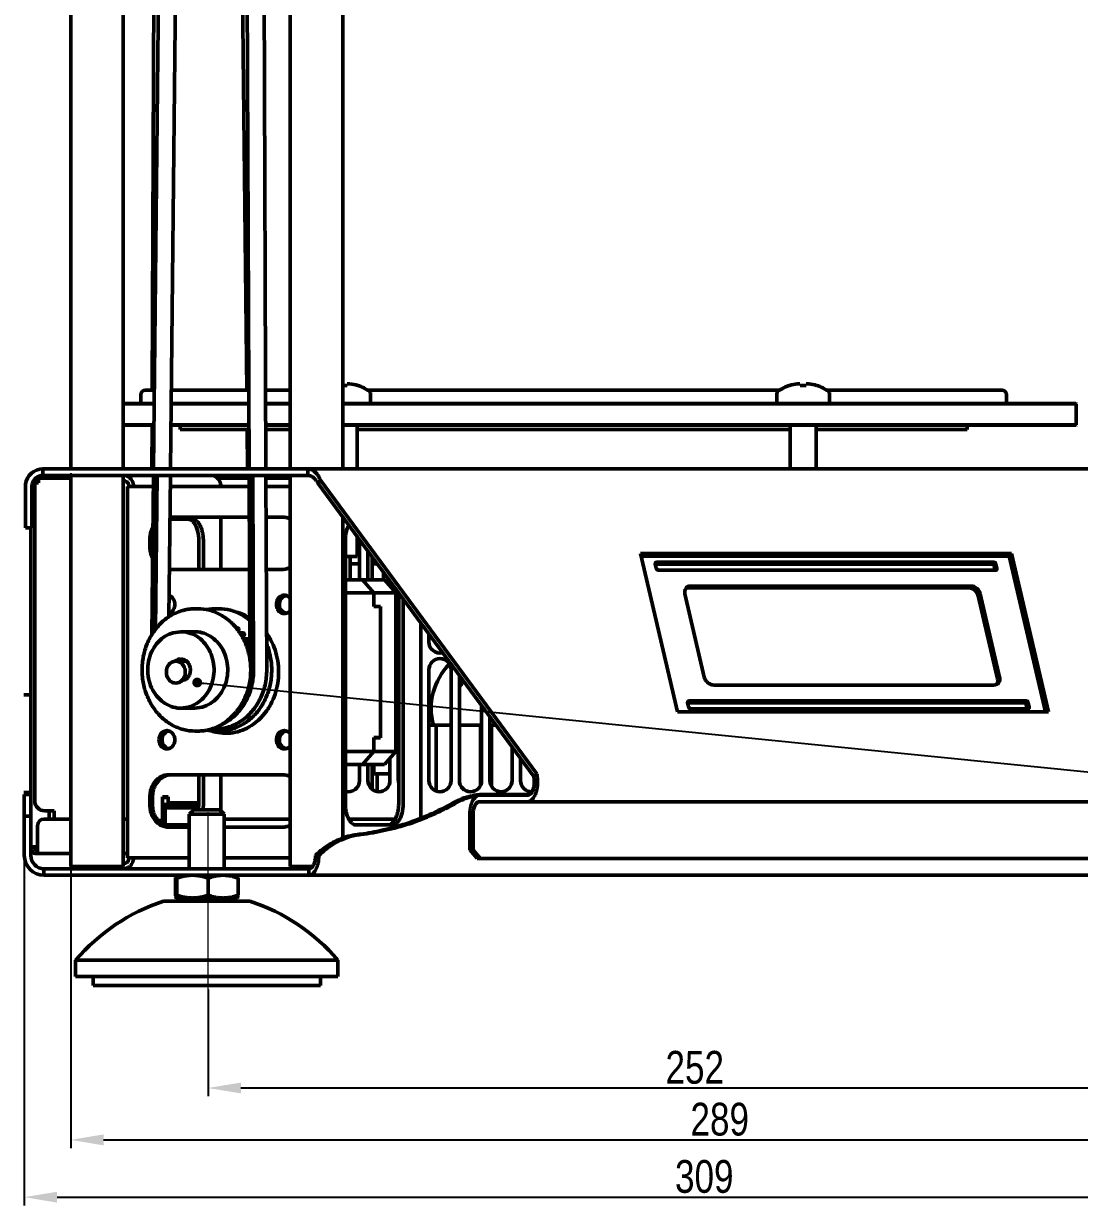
# Model space of a CAD drawing. Header units: inches. Extents: x -2049 to -860, y -317 to 524.
# Drawn here: x -1521.7 to -1360.7, y 18.8 to 199.1 of the extents above; entities that cross this region are included whole.
import ezdxf

# ---------------------------------------------------------------- set-up
doc = ezdxf.new("R2010")
doc.units = ezdxf.units.IN
doc.header["$LTSCALE"] = 2.574606
doc.header["$MEASUREMENT"] = 0
doc.header["$PDMODE"] = 3
doc.header["$PDSIZE"] = 0.3125
doc.linetypes.add('CENTERX2', pattern=[20.32, 12.7, -2.54, 2.54, -2.54])
doc.layers.get('0').update_dxf_attribs({"linetype": 'CONTINUOUS', "lineweight": 50})
doc.layers.get('Defpoints').update_dxf_attribs({"linetype": 'CONTINUOUS'})
for name, color, linetype, lineweight in [('dim', 7, 'CONTINUOUS', 9), ('from', 7, 'CONTINUOUS', 15), ('中心线', 7, 'CENTERX2', 15)]:
    doc.layers.add(name, color=color, linetype=linetype, lineweight=lineweight)
doc.styles.add('TEXTSTYLE_1', font='gdt', dxfattribs={"width": 0.8})
doc.dimstyles.new('ISO-25', dxfattribs={"dimtxt": 5, "dimasz": 5, "dimexe": 1.25, "dimexo": 0.625, "dimtad": 1, "dimdec": 0, "dimlfac": 1.5, "dimdsep": 46, "dimtxsty": 'TEXTSTYLE_1', "dimcen": 2.5, "dimclrd": 256, "dimclre": 256, "dimclrt": 256, "dimadec": 0, "dimazin": 0, "dimtfac": 1, "dimtdec": 0, "dimtmove": 0, "dimatfit": 3, "dimfxl": 1, "dimlwd": 25, "dimarcsym": 0})
doc.dimstyles.new('ISO-25$0', dxfattribs={"dimtxt": 5, "dimasz": 5, "dimexe": 1.25, "dimexo": 0.625, "dimtad": 1, "dimdec": 0, "dimlfac": 1.5, "dimdsep": 46, "dimtxsty": 'TEXTSTYLE_1', "dimcen": 2.5, "dimclrd": 256, "dimclre": 256, "dimclrt": 256, "dimadec": 0, "dimazin": 0, "dimtfac": 1, "dimtdec": 0, "dimtmove": 0, "dimatfit": 3, "dimfxl": 1, "dimlwd": 25, "dimarcsym": 0})

# ---------------------------------------------------------------- blocks, each defined once
blk = doc.blocks.new('*D44')
at = {"layer": 'Defpoints', "color": 0, "transparency": 16777216}
for p in [(-1493.58, 52.37), (-1325.58, 52.37), (-1325.58, 36.71)]:
    blk.add_point(p, dxfattribs=at)
at = {"layer": 'dim', "lineweight": -2, "transparency": 16777216}
for p, q in [((-1493.58, 51.74), (-1493.58, 35.46)), ((-1325.58, 51.74), (-1325.58, 35.46))]:
    blk.add_line(p, q, dxfattribs=at)
at = {"layer": 'dim', "lineweight": 25, "transparency": 16777216}
blk.add_line((-1488.58, 36.71), (-1330.58, 36.71), dxfattribs=at)
at = {"layer": 'dim', "transparency": 16777216}
for points in [[(-1488.58, 37.54), (-1488.58, 35.88), (-1493.58, 36.71)], [(-1330.58, 37.54), (-1330.58, 35.88), (-1325.58, 36.71)]]:
    blk.add_solid(points, dxfattribs=at)
at = {"layer": 'dim', "transparency": 16777216, "insert": (-1419.36, 39.83), "char_height": 5, "attachment_point": 5, "style": 'TEXTSTYLE_1'}
blk.add_mtext('252', dxfattribs=at)
blk = doc.blocks.new('*D48')
at = {"layer": 'Defpoints', "color": 0, "transparency": 16777216}
for p in [(-1315.38, 128.5), (-1521.61, 72.17), (-1315.38, 20.05)]:
    blk.add_point(p, dxfattribs=at)
at = {"layer": 'dim', "lineweight": -2, "transparency": 16777216}
for p, q in [((-1315.38, 127.88), (-1315.38, 18.8)), ((-1521.61, 71.54), (-1521.61, 18.8))]:
    blk.add_line(p, q, dxfattribs=at)
at = {"layer": 'dim', "lineweight": 25, "transparency": 16777216}
blk.add_line((-1516.61, 20.05), (-1320.38, 20.05), dxfattribs=at)
at = {"layer": 'dim', "transparency": 16777216}
for points in [[(-1516.61, 20.88), (-1516.61, 19.22), (-1521.61, 20.05)], [(-1320.38, 20.88), (-1320.38, 19.22), (-1315.38, 20.05)]]:
    blk.add_solid(points, dxfattribs=at)
at = {"layer": 'dim', "transparency": 16777216, "insert": (-1417.91, 23.18), "char_height": 5, "attachment_point": 5, "style": 'TEXTSTYLE_1'}
blk.add_mtext('309', dxfattribs=at)
blk = doc.blocks.new('*D49')
at = {"layer": 'Defpoints', "color": 0, "transparency": 16777216}
for p in [(-1514.53, 131.17), (-1321.79, 131.17), (-1321.79, 28.79)]:
    blk.add_point(p, dxfattribs=at)
at = {"layer": 'dim', "lineweight": -2, "transparency": 16777216}
for p, q in [((-1514.53, 130.54), (-1514.53, 27.54)), ((-1321.79, 130.54), (-1321.79, 27.54))]:
    blk.add_line(p, q, dxfattribs=at)
at = {"layer": 'dim', "lineweight": 25, "transparency": 16777216}
blk.add_line((-1509.53, 28.79), (-1326.79, 28.79), dxfattribs=at)
at = {"layer": 'dim', "transparency": 16777216}
for points in [[(-1509.53, 29.63), (-1509.53, 27.96), (-1514.53, 28.79)], [(-1326.79, 29.63), (-1326.79, 27.96), (-1321.79, 28.79)]]:
    blk.add_solid(points, dxfattribs=at)
at = {"layer": 'dim', "transparency": 16777216, "insert": (-1415.55, 31.92), "char_height": 5, "attachment_point": 5, "style": 'TEXTSTYLE_1'}
blk.add_mtext('289', dxfattribs=at)
blk = doc.blocks.new('A$C0E6E372E')
at = {"layer": '中心线'}
blk.add_line((0, -19.13), (0, 18.98), dxfattribs=at)

msp = doc.modelspace()

# ---------------------------------------------------------------- linework, layer by layer
at = {"color": 7, "linetype": 'Continuous'}
for p, q in [((-1498.49, 461.23), (-1501.91, 131.17)), ((-1488.68, 461.18), (-1487.34, 131.17)), ((-1495.98, 454.49), (-1499.33, 131.17)), ((-1485.8, 387.06), (-1484.76, 131.17)), ((-1502.09, 143.17), (-1501.13, 380.51)), ((-1514.53, 375.06), (-1514.53, 131.17)), ((-1506.53, 375.06), (-1506.53, 131.17)), ((-1481.04, 375.06), (-1481.04, 131.17)), ((-1473.04, 375.06), (-1473.04, 131.17)), ((-1487.69, 143.17), (-1489.86, 352.55)), ((-1503.83, 142.5), (-1503.83, 141.17)), ((-1503.16, 143.17), (-1501.79, 143.17)), ((-1487.39, 143.17), (-1499.21, 143.17)), ((-1481.04, 143.17), (-1484.81, 143.17)), ((-1471.94, 144.16), (-1472.36, 144.16)), ((-1472.36, 144.16), (-1472.36, 143.89)), ((-1470.77, 143.89), (-1470.76, 143.9)), ((-1406.42, 143.17), (-1469.24, 143.17)), ((-1468.83, 141.17), (-1468.83, 142.72)), ((-1406.83, 141.17), (-1406.83, 142.72)), ((-1404.9, 143.9), (-1404.89, 143.89)), ((-1403.31, 144.16), (-1403.72, 144.16)), ((-1403.31, 143.89), (-1403.31, 144.16)), ((-1401.94, 144.16), (-1402.36, 144.16)), ((-1402.36, 144.16), (-1402.36, 143.89)), ((-1400.77, 143.89), (-1400.76, 143.9)), ((-1372.5, 143.17), (-1399.24, 143.17)), ((-1398.83, 141.17), (-1398.83, 142.72)), ((-1371.83, 142.5), (-1371.83, 141.17)), ((-1506.53, 141.17), (-1501.81, 141.17)), ((-1506.53, 141.1), (-1501.81, 141.1)), ((-1499.23, 141.17), (-1487.38, 141.17)), ((-1499.23, 141.1), (-1487.38, 141.1)), ((-1484.8, 141.17), (-1481.04, 141.17)), ((-1484.8, 141.1), (-1481.04, 141.1)), ((-1473.04, 141.17), (-1361.23, 141.17)), ((-1473.04, 141.1), (-1361.17, 141.1)), ((-1361.23, 141.17), (-1361.17, 141.1)), ((-1361.17, 141.1), (-1361.17, 137.9)), ((-1501.84, 137.9), (-1506.53, 137.9)), ((-1501.84, 137.83), (-1506.53, 137.83)), ((-1502.14, 131.17), (-1502.11, 137.83)), ((-1487.37, 137.9), (-1499.26, 137.9)), ((-1487.37, 137.83), (-1499.26, 137.83)), ((-1497.83, 137.83), (-1497.83, 137.17)), ((-1487.36, 137.17), (-1497.83, 137.17)), ((-1487.57, 131.17), (-1487.63, 137.17)), ((-1481.04, 137.9), (-1484.79, 137.9)), ((-1481.04, 137.83), (-1484.79, 137.83)), ((-1481.04, 137.17), (-1484.79, 137.17)), ((-1361.17, 137.9), (-1473.04, 137.9)), ((-1361.23, 137.83), (-1473.04, 137.83)), ((-1470.83, 131.17), (-1470.83, 137.83)), ((-1404.83, 137.17), (-1470.83, 137.17)), ((-1404.83, 131.17), (-1404.83, 137.83)), ((-1400.83, 131.17), (-1400.83, 137.83)), ((-1377.83, 137.17), (-1400.83, 137.17)), ((-1377.83, 137.83), (-1377.83, 137.17)), ((-1361.23, 137.83), (-1361.17, 137.9)), ((-1518.77, 131.17), (-1316.7, 131.17)), ((-1518.77, 131.17), (-1518.77, 130.17)), ((-1478.36, 130.17), (-1518.77, 130.17)), ((-1514.53, 130.17), (-1514.53, 70.5)), ((-1506.53, 130.17), (-1506.53, 70.5)), ((-1501.92, 130.17), (-1502.17, 105.8)), ((-1501.59, 106.67), (-1501.34, 130.17)), ((-1499.34, 130.17), (-1499.57, 108.55)), ((-1487.56, 129.75), (-1487.56, 130.17)), ((-1487.34, 130.17), (-1487.22, 101.97)), ((-1486.64, 100.55), (-1486.76, 130.17)), ((-1484.76, 130.17), (-1484.64, 100.55)), ((-1481.04, 130.17), (-1481.04, 70.5)), ((-1478.36, 131.17), (-1478.36, 130.17)), ((-1521.44, 128.5), (-1521.42, 128.83)), ((-1521.44, 122.17), (-1521.44, 128.5)), ((-1520.4, 128.83), (-1520.44, 128.5)), ((-1520.44, 128.5), (-1520.44, 122.17)), ((-1520.44, 128.2), (-1520.02, 128.2)), ((-1520.1, 128.2), (-1520.1, 128.54)), ((-1520.02, 129.07), (-1519.43, 129.07)), ((-1520.02, 80.52), (-1520.02, 129.07)), ((-1519.43, 129.22), (-1519.94, 129.22)), ((-1519.6, 129.07), (-1519.6, 129.22)), ((-1514.53, 129.75), (-1519.43, 129.75)), ((-1519.43, 129.07), (-1519.43, 129.75)), ((-1506.53, 129.37), (-1506.41, 129.37)), ((-1505.88, 128.5), (-1501.94, 128.5)), ((-1505.88, 71.84), (-1505.88, 128.5)), ((-1499.36, 128.5), (-1487.33, 128.5)), ((-1487.33, 129.75), (-1492.14, 129.75)), ((-1481.04, 129.75), (-1484.76, 129.75)), ((-1484.75, 128.5), (-1481.04, 128.5)), ((-1476.42, 129.44), (-1476.87, 129.01)), ((-1443.92, 84.25), (-1476.87, 129.01)), ((-1476.42, 129.44), (-1443.47, 84.67)), ((-1487.31, 123.83), (-1499.41, 123.83)), ((-1495.97, 123.5), (-1499.41, 123.5)), ((-1491.64, 115.83), (-1491.64, 123.83)), ((-1482.25, 123.83), (-1484.73, 123.83)), ((-1473.04, 123.81), (-1473.04, 74.83)), ((-1520.44, 122.17), (-1521.44, 122.17)), ((-1520.61, 122.17), (-1520.61, 72.17)), ((-1502.45, 120.5), (-1502.45, 119.17)), ((-1502.05, 119.17), (-1502.05, 120.5)), ((-1494.99, 120.17), (-1494.99, 115.83)), ((-1494.3, 115.83), (-1494.3, 120.17)), ((-1472.65, 120.17), (-1472.65, 80.17)), ((-1470.83, 117.83), (-1470.83, 120.81)), ((-1470.49, 114.27), (-1470.49, 120.35)), ((-1470.83, 117.83), (-1472.65, 117.83)), ((-1471.93, 117.83), (-1471.93, 114.27)), ((-1470.49, 118.64), (-1470.83, 118.64)), ((-1469.22, 118.62), (-1469.22, 114.27)), ((-1468.54, 117.7), (-1468.54, 114.27)), ((-1371.05, 118.26), (-1427.63, 118.26)), ((-1427.63, 118.26), (-1421.99, 94.09)), ((-1371.39, 117.84), (-1427.53, 117.84)), ((-1371.5, 117.84), (-1371.05, 118.26)), ((-1365.85, 94.09), (-1371.39, 117.84)), ((-1365.41, 94.09), (-1371.05, 118.26)), ((-1499.49, 115.83), (-1487.28, 115.83)), ((-1484.7, 115.83), (-1482.25, 115.83)), ((-1470.49, 116.67), (-1471.93, 116.67)), ((-1467.78, 116.67), (-1468.54, 116.67)), ((-1374.08, 116.65), (-1425.38, 116.65)), ((-1425.38, 116.63), (-1425.24, 116.02)), ((-1373.78, 116.93), (-1425.16, 116.93)), ((-1424.88, 115.72), (-1373.49, 115.72)), ((-1373.58, 115.74), (-1373.72, 116.35)), ((-1373.28, 116.02), (-1373.42, 116.63)), ((-1472.65, 114.27), (-1470.03, 114.27)), ((-1468.3, 112.27), (-1470.03, 114.27)), ((-1466.69, 114.27), (-1470.02, 114.27)), ((-1468.29, 112.27), (-1470.02, 114.27)), ((-1466.85, 114.27), (-1466.85, 115.4)), ((-1466.69, 114.27), (-1464.96, 112.27)), ((-1465.84, 113.28), (-1465.84, 114.02)), ((-1472.65, 112.27), (-1468.3, 112.27)), ((-1468.3, 112.27), (-1468.3, 110.17)), ((-1468.29, 112.27), (-1464.96, 112.27)), ((-1468.29, 112.27), (-1468.29, 110.17)), ((-1464.96, 112.27), (-1464.96, 88.07)), ((-1464.57, 112.3), (-1464.57, 104.77)), ((-1464.51, 112.22), (-1464.51, 80.17)), ((-1420.86, 112.1), (-1417.9, 99.41)), ((-1377.56, 113.02), (-1420.29, 113.02)), ((-1377.26, 113.3), (-1419.98, 113.3)), ((-1373.17, 99.13), (-1376.13, 111.81)), ((-1372.87, 99.41), (-1375.82, 112.1)), ((-1468.3, 110.17), (-1467.3, 110.17)), ((-1468.29, 110.17), (-1467.29, 110.17)), ((-1467.3, 110.17), (-1467.3, 90.17)), ((-1467.29, 110.17), (-1467.29, 90.16)), ((-1464.57, 110.19), (-1464.51, 110.19)), ((-1463.82, 80.17), (-1463.82, 111.28)), ((-1495.55, 109.84), (-1495.18, 109.84)), ((-1492.35, 109.84), (-1491.98, 109.84)), ((-1464.57, 108.22), (-1464.51, 108.22)), ((-1489.14, 106.94), (-1489.38, 106.94)), ((-1488.91, 106.77), (-1489.23, 106.77)), ((-1461.15, 107.66), (-1461.15, 77.9)), ((-1497.73, 106.34), (-1498.89, 106.18)), ((-1497.73, 106.34), (-1495.63, 106.34)), ((-1488.22, 106.18), (-1488.77, 106.18)), ((-1488.02, 105.97), (-1488.65, 105.97)), ((-1487.43, 105.25), (-1488.26, 105.25)), ((-1488.24, 106.18), (-1488.22, 106.18)), ((-1487.26, 105), (-1488.12, 105)), ((-1459.91, 105.97), (-1459.91, 104.77)), ((-1487.77, 104.19), (-1487.23, 104.19)), ((-1487.23, 104.17), (-1487.77, 104.17)), ((-1487.23, 103.9), (-1487.68, 103.9)), ((-1487.23, 102.99), (-1487.4, 102.99)), ((-1498.51, 101.84), (-1496.89, 101.84)), ((-1498.06, 102.13), (-1497.73, 102.17)), ((-1487.22, 102.69), (-1487.31, 102.69)), ((-1464.57, 100.54), (-1464.57, 83.61)), ((-1459.91, 100.54), (-1459.91, 83.61)), ((-1456.52, 83.61), (-1456.52, 100.54)), ((-1455.25, 99.64), (-1455.25, 83.61)), ((-1416.46, 98.2), (-1373.74, 98.2)), ((-1520.61, 96.71), (-1521.71, 96.71)), ((-1464.57, 96.29), (-1464.51, 96.29)), ((-1368.85, 95.78), (-1420.23, 95.78)), ((-1497.73, 94.67), (-1496.58, 94.83)), ((-1497.73, 94.67), (-1495.63, 94.67)), ((-1494.48, 94.83), (-1495.63, 94.67)), ((-1451.87, 83.61), (-1451.87, 95.04)), ((-1421.99, 94.09), (-1365.41, 94.09)), ((-1369.15, 95.5), (-1420.45, 95.5)), ((-1420.45, 95.48), (-1420.31, 94.88)), ((-1419.95, 94.57), (-1368.56, 94.57)), ((-1368.65, 94.59), (-1368.79, 95.2)), ((-1368.35, 94.88), (-1368.49, 95.48)), ((-1464.57, 92.05), (-1464.51, 92.05)), ((-1459.91, 92.05), (-1456.52, 92.05)), ((-1458.81, 92.05), (-1458.81, 82.02)), ((-1455.25, 92.05), (-1452.03, 92.05)), ((-1452.03, 92.05), (-1452.03, 82.89)), ((-1450.6, 93.32), (-1450.6, 83.61)), ((-1450.34, 92.05), (-1449.66, 92.05)), ((-1450.34, 92.05), (-1450.34, 82.73)), ((-1495.55, 91.17), (-1495.18, 91.17)), ((-1493.34, 91.42), (-1493.33, 91.42)), ((-1492.43, 91.5), (-1493.12, 91.5)), ((-1492.35, 91.17), (-1491.98, 91.17)), ((-1490.14, 91.42), (-1490.13, 91.42)), ((-1467.3, 90.17), (-1468.3, 90.17)), ((-1468.3, 90.17), (-1468.3, 88.07)), ((-1468.29, 90.16), (-1467.29, 90.16)), ((-1468.29, 88.07), (-1468.29, 90.16)), ((-1447.21, 83.61), (-1447.21, 88.72)), ((-1468.3, 88.07), (-1472.65, 88.07)), ((-1468.3, 88.07), (-1470.03, 86.07)), ((-1470.02, 86.07), (-1468.29, 88.07)), ((-1464.96, 88.07), (-1468.29, 88.07)), ((-1464.96, 88.07), (-1466.69, 86.07)), ((-1465.84, 83.61), (-1465.84, 87.06)), ((-1445.94, 86.99), (-1445.94, 83.61)), ((-1470.03, 86.07), (-1472.65, 86.07)), ((-1470.49, 83.61), (-1470.49, 86.07)), ((-1470.02, 86.07), (-1466.69, 86.07)), ((-1469.22, 86.07), (-1469.22, 83.61)), ((-1468.54, 86.07), (-1468.54, 82.26)), ((-1468.33, 84.65), (-1468.33, 86.07)), ((-1452.03, 85.28), (-1451.87, 85.28)), ((-1450.6, 85.28), (-1450.34, 85.28)), ((-1482.25, 84.5), (-1499.57, 84.5)), ((-1494.99, 84.5), (-1494.99, 80.17)), ((-1494.3, 80.17), (-1494.3, 84.5)), ((-1491.64, 79.02), (-1491.64, 84.5)), ((-1465.84, 84.65), (-1468.33, 84.65)), ((-1467.82, 84.65), (-1467.82, 81.95)), ((-1443.47, 84.67), (-1443.92, 84.25)), ((-1521.71, 81.79), (-1520.61, 81.79)), ((-1521.61, 81.5), (-1520.61, 81.5)), ((-1521.61, 72.17), (-1521.61, 81.5)), ((-1502.45, 81.17), (-1502.45, 79.84)), ((-1502.05, 79.84), (-1502.05, 81.17)), ((-1452.17, 81.4), (-1444.83, 81.4)), ((-1450.78, 81.5), (-1444.53, 81.5)), ((-1499.66, 81.14), (-1500.55, 81.14)), ((-1500.55, 81.14), (-1500.55, 76.93)), ((-1499.66, 81.05), (-1500.55, 81.05)), ((-1495.01, 79.95), (-1500.55, 79.95)), ((-1500.12, 76.84), (-1500.12, 79.95)), ((-1495.04, 79.44), (-1500.12, 79.44)), ((-1499.66, 80.26), (-1499.66, 81.14)), ((-1494.99, 80.22), (-1499.65, 80.22)), ((-1329.36, 80.4), (-1452.17, 80.4)), ((-1521.61, 78.17), (-1520.61, 78.17)), ((-1518.58, 77.75), (-1514.53, 77.75)), ((-1517.06, 79), (-1518.5, 79)), ((-1517.82, 79), (-1517.82, 77.75)), ((-1517.06, 77.75), (-1517.06, 79)), ((-1506.53, 77.75), (-1505.88, 77.75)), ((-1501.41, 77.75), (-1501.14, 77.75)), ((-1501.14, 77.43), (-1501.14, 77.75)), ((-1495.78, 79.17), (-1496.45, 78.5)), ((-1496.45, 78.5), (-1491.12, 78.5)), ((-1496.45, 70.17), (-1496.45, 78.5)), ((-1495.78, 79.17), (-1491.78, 79.17)), ((-1491.78, 79.17), (-1491.12, 78.5)), ((-1491.12, 70.17), (-1491.12, 78.5)), ((-1491.12, 77.75), (-1481.04, 77.75)), ((-1472.12, 77.75), (-1465.05, 77.75)), ((-1453.67, 73.07), (-1453.67, 78.4)), ((-1453.17, 73.07), (-1453.17, 78.4)), ((-1519.6, 76.73), (-1519.6, 72.5)), ((-1500.55, 77.53), (-1501.14, 77.53)), ((-1500.42, 76.84), (-1496.45, 76.84)), ((-1499.57, 76.5), (-1496.45, 76.5)), ((-1491.12, 76.5), (-1482.25, 76.5)), ((-1470.99, 76.84), (-1465.49, 76.84)), ((-1520.61, 73.51), (-1519.6, 73.51)), ((-1520.1, 73.17), (-1520.1, 73.51)), ((-1519.94, 73), (-1519.6, 73)), ((-1519.94, 72.5), (-1514.53, 72.5)), ((-1506.53, 72.5), (-1505.88, 72.5)), ((-1477.2, 72.17), (-1476.7, 72.17)), ((-1453.67, 73.07), (-1453.17, 73.07)), ((-1452.52, 71.74), (-1453.67, 73.07)), ((-1453.17, 73.07), (-1452.02, 71.74)), ((-1514.19, 70.17), (-1514.53, 70.5)), ((-1506.53, 70.5), (-1514.53, 70.5)), ((-1506.86, 70.17), (-1506.53, 70.5)), ((-1506.53, 70.97), (-1506.41, 70.97)), ((-1496.45, 71.84), (-1505.88, 71.84)), ((-1481.04, 71.84), (-1491.12, 71.84)), ((-1477.65, 70.5), (-1481.04, 70.5)), ((-1480.71, 70.17), (-1481.04, 70.5)), ((-1338.86, 71.74), (-1452.52, 71.74)), ((-1518.61, 70.17), (-1478.2, 70.17)), ((-1518.61, 69.17), (-1518.61, 70.17)), ((-1316.55, 69.17), (-1518.61, 69.17)), ((-1498.55, 68.75), (-1498.55, 66.12)), ((-1498.34, 68.75), (-1498.34, 66.12)), ((-1493.58, 68.75), (-1493.58, 66.12)), ((-1489.02, 66.12), (-1489.02, 68.75)), ((-1478.2, 70.17), (-1478.2, 69.17)), ((-1500.36, 65.23), (-1487.21, 65.23)), ((-1498.45, 65.7), (-1498.46, 65.71)), ((-1498.45, 65.7), (-1498.45, 65.7)), ((-1489.12, 65.7), (-1498.45, 65.7)), ((-1497.78, 65.7), (-1497.78, 65.23)), ((-1489.78, 65.7), (-1489.78, 65.23)), ((-1489.12, 65.7), (-1489.11, 65.71)), ((-1513.78, 56.2), (-1473.79, 56.2)), ((-1513.78, 56.2), (-1513.78, 53.7)), ((-1473.79, 56.2), (-1473.79, 53.7)), ((-1473.79, 53.7), (-1513.78, 53.7)), ((-1511.12, 52.37), (-1511.12, 53.7)), ((-1476.45, 52.37), (-1511.12, 52.37)), ((-1476.45, 52.37), (-1476.45, 53.7))]:
    msp.add_line(p, q, dxfattribs=at)
for centre, radius, start, end in [((-1503.16, 142.5), 0.667, 90, 180), ((-1472.83, 136.54), 7.37, 86.3164, 91.6487), ((-1472.83, 137.57), 6.65, 71.9395, 82.2933), ((-1472.83, 137.57), 6.67, 54.7485, 71.9181), ((-1469.19, 142.72), 0.36, 0, 54.7485), ((-1406.47, 142.72), 0.36, 125.2515, 180), ((-1402.83, 137.57), 6.67, 108.0819, 125.2515), ((-1402.83, 137.57), 6.65, 97.7067, 108.0605), ((-1402.83, 136.54), 7.37, 86.3162, 93.6838), ((-1402.83, 137.57), 6.65, 71.9395, 82.2933), ((-1402.83, 137.57), 6.67, 54.7485, 71.9181), ((-1399.19, 142.72), 0.36, 0, 54.7485), ((-1372.5, 142.5), 0.667, 0, 90), ((-1518.77, 128.5), 2.67, 90, 172.8192), ((-1518.77, 128.5), 1.67, 90, 168.463), ((-1519.94, 128.54), 0.677, 90, 124.9094), ((-1519.94, 128.54), 0.169, 120.6086, 180), ((-1506.89, 128.5), 1.92, 0, 0.3915), ((-1498.21, 120.5), 3.84, 174.3147, 179.9991), ((-1498.21, 119.17), 3.84, 180.0006, 182.6827), ((-1499.17, 118.34), 2.51, 262.4855, 269.9788), ((-1373.9, 115.67), 0.334, 9.0785, 13.1384), ((-1499.45, 110.84), 0.995, 92.7239, 94.5506), ((-1481.54, 110.78), 1.12, 110.7161, 117.4934), ((-1481.55, 110.82), 1.08, 101.043, 110.743), ((-1420.32, 112.13), 0.887, 106.699, 118.7416), ((-1499.45, 110.2), 1.03, 263.9288, 266.748), ((-1495.54, 102.69), 7.15, 105.152, 105.932), ((-1481.54, 110.22), 1.12, 241.9866, 249.3131), ((-1481.55, 110.18), 1.08, 249.2873, 258.9753), ((-1496.09, 101.34), 8.79, 38.8127, 44.3007), ((-1496.27, 101.18), 9.03, 37.0588, 38.83), ((-1492.75, 101.65), 6.41, 53.118, 55.6761), ((-1496.33, 101.14), 9.1, 36.6072, 37.0605), ((-1496.35, 101.13), 9.13, 36.2601, 36.6072), ((-1489.37, 106.76), 0.482, 338.5993, 350.5609), ((-1493.04, 101.31), 6.85, 44.4901, 45.3056), ((-1493.09, 101.26), 6.92, 42.8677, 44.4888), ((-1493.48, 100.94), 7.43, 33.1137, 35.4315), ((-1462.87, 104.77), 1.69, 180, 194.3009), ((-1458.22, 104.77), 1.69, 180, 283.4391), ((-1497.65, 100.74), 1.46, 128.4814, 131.2367), ((-1497.66, 100.76), 1.43, 127.2045, 128.4771), ((-1458.22, 100.54), 1.69, 0, 180), ((-1449.92, 94.59), 9.65, 135.1776, 195.3286), ((-1497.83, 100.5), 10.75, 0.1392, 0.2819), ((-1462.87, 100.54), 1.69, 165.7121, 180), ((-1449.92, 94.59), 6.27, 138.3608, 148.4303), ((-1374.07, 98.81), 0.934, 339.3719, 342.2703), ((-1496.15, 99.72), 8.87, 318.5404, 320.2988), ((-1496.2, 99.77), 8.94, 320.297, 320.7801), ((-1496.22, 99.78), 8.97, 320.7801, 321.1702), ((-1368.97, 94.52), 0.334, 9.0785, 13.1384), ((-1499.44, 90.12), 1.12, 110.7161, 117.4934), ((-1499.45, 90.15), 1.08, 101.043, 110.743), ((-1495.21, 98.36), 7.19, 282.2159, 285.0683), ((-1492.33, 98.33), 7.16, 259.1826, 261.8508), ((-1490.87, 98.05), 7.22, 249.6675, 257.8357), ((-1492.35, 98.24), 7.07, 261.8336, 269.9763), ((-1490.91, 97.86), 7.02, 257.8225, 269.9961), ((-1490.48, 98), 7.17, 254.7134, 257.5899), ((-1490.51, 97.86), 7.03, 257.5601, 266.7317), ((-1492.01, 98.36), 7.19, 282.2159, 285.0683), ((-1481.54, 90.12), 1.12, 110.7161, 117.4934), ((-1481.55, 90.15), 1.08, 101.043, 110.743), ((-1499.44, 89.56), 1.12, 241.9866, 249.3131), ((-1499.45, 89.52), 1.08, 249.2873, 258.9753), ((-1481.54, 89.56), 1.12, 241.9866, 249.3131), ((-1481.55, 89.52), 1.08, 249.2873, 258.9753), ((-1449.92, 94.59), 6.27, 250.1688, 251.8803), ((-1449.92, 94.59), 6.27, 263.7813, 266.1231), ((-1499.17, 81.99), 2.51, 90.0291, 99.1074), ((-1472.18, 83.61), 1.69, 253.8895, 0), ((-1467.53, 83.61), 1.69, 180, 0), ((-1462.87, 83.61), 1.69, 180, 194.3009), ((-1458.22, 83.61), 1.69, 180, 0), ((-1453.56, 83.61), 1.69, 180, 0), ((-1448.9, 83.61), 1.69, 180, 0), ((-1444.25, 83.61), 1.69, 180, 272.9464), ((-1451.28, 71.49), 10.02, 90.0043, 95.1473), ((-1450.78, 71.46), 10.04, 97.4775, 97.8537), ((-1450.78, 71.46), 10.04, 92.8616, 97.4774), ((-1450.78, 71.51), 10, 90.0016, 92.862), ((-1518.5, 80.52), 1.52, 180, 270), ((-1499.71, 81.56), 0.508, 234.4451, 270), ((-1451, 70.66), 10.89, 116.96, 119.329), ((-1475.92, 115.92), 41.02, 298.7032, 299.3272), ((-1518.58, 76.73), 1.02, 90, 180), ((-1499.17, 79.02), 2.51, 260.8926, 269.9709), ((-1475.29, 112.79), 37.67, 276.8441, 277.5932), ((-1469.1, 65.39), 10.07, 96.8466, 99.6413), ((-1518.61, 72.17), 3, 180, 270), ((-1519.94, 73.17), 0.677, 180, 270), ((-1518.61, 72.17), 2, 180, 270), ((-1519.94, 73.17), 0.169, 180, 270), ((-1506.89, 71.84), 1.92, 359.6085, 360), ((-1490.95, 36.74), 30, 108.2847, 139.5602), ((-1496.62, 36.74), 30, 40.4398, 71.7153)]:
    msp.add_arc(centre, radius, start, end, dxfattribs=at)
for points, start_tangent, end_tangent in [([(-1504.97, 128.51), (-1505.02, 128.93), (-1505.16, 129.33), (-1505.39, 129.68), (-1505.69, 129.94), (-1506.04, 130.11), (-1506.41, 130.17)], (-0.006832, 0.999977), (-1, 0)), ([(-1493.08, 130.17), (-1492.7, 130.11), (-1492.36, 129.94), (-1492.06, 129.68), (-1491.83, 129.33), (-1491.68, 128.93), (-1491.64, 128.5)], (1, 0), (0, -1)), ([(-1476.42, 129.44), (-1476.52, 129.67), (-1476.64, 129.89), (-1476.76, 130.09), (-1476.89, 130.29), (-1477.03, 130.46), (-1477.18, 130.62), (-1477.34, 130.76), (-1477.5, 130.89), (-1477.66, 130.99), (-1477.83, 131.07), (-1478.01, 131.12), (-1478.18, 131.16), (-1478.36, 131.17)], (-0.388356, 0.921509), (-1, 0)), ([(-1478.36, 130.17), (-1478.2, 130.16), (-1478.05, 130.13), (-1477.9, 130.07), (-1477.75, 130), (-1477.6, 129.91), (-1477.46, 129.8), (-1477.33, 129.67), (-1477.2, 129.52), (-1477.08, 129.37), (-1476.97, 129.19), (-1476.87, 129.01)], (1, 0), (0.458254, -0.888821)), ([(-1506.41, 129.37), (-1506.18, 129.32), (-1505.97, 129.2), (-1505.8, 129.01), (-1505.7, 128.77), (-1505.66, 128.5)], (1, 0), (0, -1)), ([(-1496.1, 123.31), (-1496.29, 123.42), (-1496.66, 123.5)], (-0.814679, 0.579913), (-1, 0)), ([(-1494.99, 120.17), (-1495.04, 120.91), (-1495.16, 121.62), (-1495.36, 122.25), (-1495.62, 122.77), (-1495.94, 123.17), (-1496.1, 123.31)], (0, 1), (-0.814679, 0.579913)), ([(-1495.97, 123.5), (-1495.6, 123.42), (-1495.24, 123.17), (-1494.93, 122.77), (-1494.67, 122.25), (-1494.47, 121.62), (-1494.34, 120.91), (-1494.3, 120.17)], (1, 0), (0, -1)), ([(-1482.25, 123.83), (-1481.6, 123.75), (-1481.04, 123.53)], (1, 0), (0.882938, -0.469491)), ([(-1502.45, 120.5), (-1502.38, 121.25), (-1502.17, 121.95), (-1502.02, 122.26)], (0, 1), (0.473913, 0.880571)), ([(-1472.65, 120.17), (-1472.61, 120.91), (-1472.49, 121.62), (-1472.29, 122.25), (-1472.14, 122.57)], (0, 1), (0.462971, 0.886373)), ([(-1502.07, 117.5), (-1502.17, 117.72), (-1502.38, 118.42), (-1502.45, 119.17)], (-0.447591, 0.894238), (0, 1)), ([(-1481.04, 116.14), (-1481.6, 115.92), (-1482.25, 115.83)], (-0.882938, -0.469491), (-1, 0)), ([(-1425.38, 116.63), (-1425.38, 116.74)], (-0.227064, 0.97388), (0.165258, 0.98625)), ([(-1425.38, 116.74), (-1425.34, 116.84), (-1425.32, 116.87)], (0.165258, 0.98625), (0.731746, 0.681577)), ([(-1425.32, 116.87), (-1425.26, 116.91), (-1425.16, 116.93)], (0.731746, 0.681577), (1, 0)), ([(-1424.88, 115.72), (-1424.99, 115.74), (-1425.1, 115.81), (-1425.19, 115.91), (-1425.24, 116.02)], (-1, 0), (-0.227064, 0.97388)), ([(-1373.72, 116.35), (-1373.77, 116.46), (-1373.85, 116.56), (-1373.96, 116.62), (-1374.08, 116.65)], (-0.227064, 0.97388), (-1, 0)), ([(-1373.78, 116.93), (-1373.66, 116.91), (-1373.55, 116.84), (-1373.47, 116.74), (-1373.42, 116.63)], (1, 0), (0.227064, -0.97388)), ([(-1373.34, 115.78), (-1373.39, 115.74), (-1373.49, 115.72)], (-0.731746, -0.681577), (-1, 0)), ([(-1373.28, 116.02), (-1373.27, 115.91), (-1373.31, 115.81), (-1373.34, 115.78)], (0.227064, -0.97388), (-0.731746, -0.681577)), ([(-1499.53, 111.85), (-1499.36, 111.78), (-1499.07, 111.56), (-1498.84, 111.26), (-1498.69, 110.9), (-1498.64, 110.5)], (0.951386, -0.308002), (0, -1)), ([(-1483.17, 110.5), (-1483.12, 110.9), (-1482.98, 111.26), (-1482.75, 111.56), (-1482.47, 111.77), (-1482.13, 111.89), (-1481.96, 111.9)], (0, 1), (1, -0.000002)), ([(-1481.96, 111.9), (-1481.79, 111.89), (-1481.46, 111.78), (-1481.17, 111.56), (-1481.03, 111.4)], (1, -0.000002), (0.590166, -0.807282)), ([(-1481.6, 111.83), (-1481.91, 111.77)], (-0.998872, -0.047491), (-0.936625, -0.350334)), ([(-1420.86, 112.1), (-1420.89, 112.41), (-1420.84, 112.7), (-1420.72, 112.95), (-1420.61, 113.07)], (-0.227064, 0.97388), (0.731154, 0.682212)), ([(-1420.61, 113.07), (-1420.52, 113.14), (-1420.27, 113.26), (-1419.98, 113.3)], (0.731154, 0.682212), (1, 0)), ([(-1420.29, 113.02), (-1420.58, 112.98)], (-1, 0), (-0.957521, -0.288364)), ([(-1376.13, 111.81), (-1376.24, 112.13), (-1376.42, 112.42), (-1376.66, 112.67), (-1376.95, 112.86), (-1377.25, 112.98), (-1377.56, 113.02)], (-0.227064, 0.97388), (-1, 0)), ([(-1377.26, 113.3), (-1376.95, 113.26), (-1376.65, 113.14), (-1376.36, 112.95), (-1376.12, 112.7), (-1375.94, 112.41), (-1375.82, 112.1)], (1, 0), (0.227064, -0.97388)), ([(-1498.64, 110.5), (-1498.69, 110.11), (-1498.84, 109.74), (-1499.06, 109.44), (-1499.35, 109.23), (-1499.56, 109.14)], (0, -1), (-0.959401, -0.282047)), ([(-1481.96, 109.1), (-1482.12, 109.11), (-1482.46, 109.23), (-1482.75, 109.44), (-1482.97, 109.74), (-1483.12, 110.1), (-1483.17, 110.5)], (-1, 0.000002), (0, 1)), ([(-1482.06, 111.78), (-1482.35, 111.56), (-1482.57, 111.26), (-1482.72, 110.9), (-1482.77, 110.5)], (-0.887129, -0.461522), (0, -1)), ([(-1482.77, 110.5), (-1482.72, 110.11), (-1482.58, 109.74), (-1482.35, 109.44), (-1482.07, 109.23)], (0, -1), (0.882922, -0.46952)), ([(-1481.91, 111.77), (-1482.24, 111.58), (-1482.49, 111.29), (-1482.66, 110.91), (-1482.71, 110.5)], (-0.936625, -0.350334), (0, -1)), ([(-1482.71, 110.5), (-1482.69, 110.25), (-1482.64, 110.04), (-1482.57, 109.85), (-1482.48, 109.7), (-1482.38, 109.56), (-1482.28, 109.45), (-1482.19, 109.38), (-1482.08, 109.32), (-1481.95, 109.25)], (0, -1), (0.907092, -0.420932)), ([(-1497.5, 109.56), (-1499.11, 108.89), (-1500.64, 107.77), (-1501.91, 106.29), (-1502.87, 104.51), (-1503.46, 102.54), (-1503.65, 100.47), (-1503.44, 98.39), (-1502.84, 96.43), (-1501.87, 94.66), (-1500.59, 93.19), (-1499.05, 92.09), (-1497.35, 91.4), (-1495.55, 91.17)], (-0.96159, -0.27449), (1, 0)), ([(-1495.55, 109.84), (-1496.17, 109.81), (-1496.79, 109.73), (-1497.4, 109.59)], (-1, 0), (-0.965238, -0.261374)), ([(-1489.8, 107.48), (-1490.14, 107.81), (-1491.68, 108.92), (-1493.39, 109.61), (-1495.18, 109.84)], (-0.698675, 0.715439), (-1, 0)), ([(-1492.35, 109.84), (-1492.97, 109.81), (-1493.59, 109.73), (-1493.86, 109.67)], (-1, 0), (-0.976892, -0.213735)), ([(-1487.22, 108.06), (-1488.48, 108.92), (-1490.19, 109.61), (-1491.98, 109.84)], (-0.767667, 0.64085), (-1, 0)), ([(-1489.43, 109.35), (-1488.69, 109.15), (-1487.31, 108.52), (-1487.24, 108.49)], (0.977868, -0.209224), (0.862466, -0.506114)), ([(-1481.03, 109.6), (-1481.16, 109.44), (-1481.45, 109.23), (-1481.78, 109.12), (-1481.96, 109.1)], (-0.590285, -0.807195), (-1, 0.000002)), ([(-1481.95, 109.25), (-1481.77, 109.19)], (0.907092, -0.420932), (0.979455, -0.201665)), ([(-1481.77, 109.19), (-1481.61, 109.17)], (0.979455, -0.201665), (0.998405, -0.056465)), ([(-1487.08, 100.56), (-1487.29, 102.61), (-1487.89, 104.58), (-1488.86, 106.34), (-1488.99, 106.53)], (-0.004919, 0.999988), (-0.591453, 0.80634)), ([(-1488.92, 106.59), (-1488.96, 106.44)], (-0.365554, -0.93079), (-0.050317, -0.998733)), ([(-1488.91, 106.77), (-1488.9, 106.74), (-1488.9, 106.71), (-1488.9, 106.68)], (0.340349, -0.940299), (-0.165152, -0.986268)), ([(-1498.89, 106.18), (-1500.12, 105.64), (-1501.19, 104.75), (-1502.03, 103.57), (-1502.57, 102.2), (-1502.78, 100.7), (-1502.65, 99.19), (-1502.2, 97.78), (-1501.44, 96.54), (-1500.42, 95.57), (-1499.21, 94.93), (-1497.9, 94.67), (-1497.73, 94.67)], (-0.965238, -0.261374), (1, 0.000259)), ([(-1496.58, 94.83), (-1495.34, 95.37), (-1494.27, 96.26), (-1493.44, 97.43), (-1492.9, 98.81), (-1492.68, 100.31), (-1492.81, 101.81), (-1493.27, 103.23), (-1494.03, 104.47), (-1495.04, 105.44), (-1496.25, 106.08), (-1497.56, 106.33), (-1497.73, 106.34)], (0.965238, 0.261374), (-1, -0.000259)), ([(-1495.63, 106.34), (-1495.47, 106.33), (-1494.17, 106.09), (-1492.97, 105.46), (-1491.95, 104.5), (-1491.19, 103.27), (-1490.72, 101.86), (-1490.58, 100.35), (-1490.79, 98.85), (-1491.32, 97.46), (-1492.16, 96.27), (-1493.24, 95.37), (-1494.48, 94.83)], (1, 0.000177), (-0.965238, -0.261374)), ([(-1488.06, 105.79), (-1488.12, 105.58), (-1488.08, 105.37), (-1488, 105.25)], (-0.509962, -0.860197), (0.711625, -0.702559)), ([(-1488.02, 105.88), (-1488.03, 105.85), (-1488.05, 105.82), (-1488.06, 105.79)], (-0.314623, -0.949217), (-0.509962, -0.860197)), ([(-1488.02, 105.97), (-1488.01, 105.94), (-1488.02, 105.91), (-1488.02, 105.88)], (0.191293, -0.981533), (-0.314623, -0.949217)), ([(-1487.33, 104.83), (-1487.43, 104.64), (-1487.42, 104.42), (-1487.32, 104.24), (-1487.24, 104.18)], (-0.646715, -0.762732), (0.868043, -0.496489)), ([(-1487.28, 104.91), (-1487.3, 104.89), (-1487.31, 104.86), (-1487.33, 104.83)], (-0.460792, -0.887508), (-0.646715, -0.762732)), ([(-1487.26, 105), (-1487.26, 104.97), (-1487.27, 104.94), (-1487.28, 104.91)], (0.040545, -0.999178), (-0.460792, -0.887508)), ([(-1484.64, 106.06), (-1484.04, 105.1), (-1483.37, 103.55), (-1482.96, 101.89), (-1482.82, 100.17)], (0.575816, -0.817579), (0, -1)), ([(-1490.13, 91.42), (-1488.42, 92.12), (-1486.89, 93.24), (-1485.62, 94.72), (-1484.66, 96.49), (-1484.07, 98.47), (-1483.88, 100.54), (-1484.09, 102.61), (-1484.64, 104.47)], (0.965238, 0.261374), (-0.376915, 0.926248)), ([(-1498.51, 101.84), (-1498.82, 101.8), (-1499.12, 101.68), (-1499.4, 101.48), (-1499.63, 101.22), (-1499.8, 100.9), (-1499.91, 100.54), (-1499.95, 100.17)], (-1, -0.000056), (0, -1)), ([(-1498.53, 101.9), (-1498.06, 102.13)], (0.796494, 0.604647), (0.965238, 0.261374)), ([(-1497.06, 100.17), (-1497.1, 100.54), (-1497.21, 100.9), (-1497.38, 101.21), (-1497.61, 101.47), (-1497.88, 101.67), (-1498.18, 101.79), (-1498.5, 101.84), (-1498.51, 101.84)], (0, 1), (-1, -0.000056)), ([(-1497.73, 102.17), (-1497.56, 102.16), (-1497.08, 101.99), (-1496.68, 101.65), (-1496.4, 101.17), (-1496.29, 100.6), (-1496.34, 100.03), (-1496.57, 99.51), (-1496.94, 99.11), (-1497.4, 98.88)], (0.999999, -0.001707), (-0.965238, -0.261374)), ([(-1499.95, 100.17), (-1499.91, 99.79), (-1499.8, 99.44), (-1499.63, 99.12), (-1499.4, 98.86), (-1499.14, 98.67), (-1498.84, 98.55), (-1498.52, 98.5), (-1498.51, 98.5)], (0, -1), (1, 0.000056)), ([(-1498.51, 98.5), (-1498.2, 98.54), (-1497.89, 98.66), (-1497.62, 98.86), (-1497.38, 99.12), (-1497.21, 99.44), (-1497.1, 99.79), (-1497.06, 100.17)], (1, 0.000056), (0, 1)), ([(-1484.64, 100.55), (-1484.7, 99.37), (-1484.9, 98.2), (-1485.22, 97.08), (-1485.67, 96.02), (-1486.24, 95.03), (-1486.92, 94.14), (-1487.69, 93.36), (-1488.54, 92.71), (-1489.46, 92.19), (-1490.43, 91.81), (-1491.44, 91.58), (-1492.43, 91.5)], (0.004054, -0.999992), (-1, 0)), ([(-1491.61, 92.11), (-1491.46, 92.19), (-1490.54, 92.71), (-1489.69, 93.36), (-1488.92, 94.14), (-1488.25, 95.03), (-1487.68, 96.01), (-1487.23, 97.07), (-1486.9, 98.2), (-1486.7, 99.36), (-1486.64, 100.55)], (0.912515, 0.409043), (-0.004054, 0.999992)), ([(-1482.82, 100.17), (-1482.96, 98.46), (-1483.37, 96.8), (-1484.03, 95.26), (-1484.93, 93.89), (-1486.03, 92.72), (-1487.31, 91.81), (-1488.7, 91.19), (-1490.17, 90.87), (-1490.91, 90.84)], (0, -1), (-1, 0.000034)), ([(-1489.24, 94.16), (-1488.82, 94.72), (-1487.86, 96.49), (-1487.27, 98.47), (-1487.08, 100.53)], (0.62701, 0.779011), (-0.002429, 0.999997)), ([(-1416.46, 98.2), (-1416.77, 98.24), (-1417.08, 98.36), (-1417.36, 98.55), (-1417.6, 98.8), (-1417.79, 99.09), (-1417.9, 99.41)], (-1, 0), (-0.227064, 0.97388)), ([(-1372.87, 99.41), (-1372.83, 99.09), (-1372.88, 98.8), (-1373.01, 98.55), (-1373.11, 98.43)], (0.227064, -0.97388), (-0.731154, -0.682212)), ([(-1373.11, 98.43), (-1373.2, 98.36), (-1373.45, 98.24), (-1373.74, 98.2)], (-0.731154, -0.682212), (-1, 0)), ([(-1373.28, 98.32), (-1373.2, 98.48)], (0.530804, 0.847495), (0.352362, 0.935864)), ([(-1373.18, 98.52), (-1373.14, 98.81), (-1373.17, 99.13)], (0.304584, 0.952485), (-0.227064, 0.97388)), ([(-1420.45, 95.48), (-1420.45, 95.6)], (-0.227064, 0.97388), (0.165258, 0.98625)), ([(-1420.45, 95.6), (-1420.41, 95.69), (-1420.39, 95.72)], (0.165258, 0.98625), (0.731746, 0.681577)), ([(-1420.39, 95.72), (-1420.33, 95.76), (-1420.23, 95.78)], (0.731746, 0.681577), (1, 0)), ([(-1368.85, 95.78), (-1368.73, 95.76), (-1368.62, 95.69), (-1368.54, 95.6), (-1368.49, 95.48)], (1, 0), (0.227064, -0.97388)), ([(-1493.33, 91.42), (-1491.62, 92.12), (-1490.09, 93.24), (-1489.5, 93.85)], (0.965238, 0.261374), (0.662117, 0.7494)), ([(-1419.95, 94.57), (-1420.06, 94.6), (-1420.17, 94.66), (-1420.26, 94.76), (-1420.31, 94.88)], (-1, 0), (-0.227064, 0.97388)), ([(-1368.79, 95.2), (-1368.84, 95.32), (-1368.92, 95.41), (-1369.03, 95.48), (-1369.15, 95.5)], (-0.227064, 0.97388), (-1, 0)), ([(-1368.41, 94.63), (-1368.46, 94.6), (-1368.56, 94.57)], (-0.731746, -0.681577), (-1, 0)), ([(-1368.35, 94.88), (-1368.34, 94.76), (-1368.38, 94.66), (-1368.41, 94.63)], (0.227064, -0.97388), (-0.731746, -0.681577)), ([(-1501.07, 89.84), (-1501.02, 90.23), (-1500.87, 90.59), (-1500.65, 90.89), (-1500.36, 91.11), (-1500.03, 91.22), (-1499.86, 91.24)], (0, 1), (1, -0.000002)), ([(-1499.95, 91.11), (-1500.24, 90.9), (-1500.47, 90.6), (-1500.62, 90.23), (-1500.67, 89.84)], (-0.887129, -0.461522), (0, -1)), ([(-1499.8, 91.11), (-1500.03, 90.99), (-1500.34, 90.69), (-1500.54, 90.29), (-1500.61, 89.84)], (-0.940083, -0.340946), (0, -1)), ([(-1499.86, 91.24), (-1499.69, 91.22), (-1499.36, 91.11), (-1499.07, 90.9), (-1498.84, 90.6), (-1498.69, 90.23), (-1498.64, 89.84)], (1, -0.000002), (0, -1)), ([(-1499.51, 91.17), (-1499.66, 91.15), (-1499.8, 91.11)], (-0.998507, -0.054617), (-0.940083, -0.340946)), ([(-1495.18, 91.17), (-1494.56, 91.2), (-1493.94, 91.28), (-1493.68, 91.33)], (1, 0), (0.977363, 0.21157)), ([(-1491.98, 91.17), (-1491.36, 91.2), (-1490.74, 91.28), (-1490.48, 91.33)], (1, 0), (0.977363, 0.21157)), ([(-1483.17, 89.84), (-1483.12, 90.23), (-1482.98, 90.59), (-1482.75, 90.89), (-1482.47, 91.11), (-1482.13, 91.22), (-1481.96, 91.24)], (0, 1), (1, -0.000002)), ([(-1482.06, 91.11), (-1482.35, 90.9), (-1482.57, 90.6), (-1482.72, 90.23), (-1482.77, 89.84)], (-0.887129, -0.461522), (0, -1)), ([(-1481.91, 91.1), (-1482.24, 90.91), (-1482.49, 90.62), (-1482.66, 90.25), (-1482.71, 89.84)], (-0.936625, -0.350334), (0, -1)), ([(-1481.96, 91.24), (-1481.79, 91.22), (-1481.46, 91.11), (-1481.17, 90.9), (-1481.03, 90.74)], (1, -0.000002), (0.590166, -0.807282)), ([(-1481.6, 91.17), (-1481.91, 91.1)], (-0.998872, -0.047491), (-0.936625, -0.350334)), ([(-1499.86, 88.44), (-1500.02, 88.45), (-1500.35, 88.56), (-1500.64, 88.77), (-1500.87, 89.07), (-1501.02, 89.44), (-1501.07, 89.84)], (-1, 0.000002), (0, 1)), ([(-1500.67, 89.84), (-1500.62, 89.44), (-1500.47, 89.08), (-1500.25, 88.78), (-1499.96, 88.56)], (0, -1), (0.882922, -0.46952)), ([(-1500.61, 89.84), (-1500.54, 89.38), (-1500.34, 88.98), (-1500.03, 88.68), (-1499.8, 88.56)], (0, -1), (0.940055, -0.341023)), ([(-1498.64, 89.84), (-1498.69, 89.44), (-1498.84, 89.08), (-1499.06, 88.78), (-1499.35, 88.56), (-1499.68, 88.45), (-1499.86, 88.44)], (0, -1), (-1, 0.000002)), ([(-1499.8, 88.56), (-1499.66, 88.52), (-1499.51, 88.5)], (0.940055, -0.341023), (0.998495, -0.054835)), ([(-1481.96, 88.44), (-1482.12, 88.45), (-1482.46, 88.56), (-1482.75, 88.77), (-1482.97, 89.07), (-1483.12, 89.44), (-1483.17, 89.84)], (-1, 0.000002), (0, 1)), ([(-1482.77, 89.84), (-1482.72, 89.44), (-1482.58, 89.08), (-1482.35, 88.78), (-1482.07, 88.56)], (0, -1), (0.882922, -0.46952)), ([(-1482.71, 89.84), (-1482.69, 89.58), (-1482.64, 89.37), (-1482.57, 89.19), (-1482.48, 89.03), (-1482.38, 88.9), (-1482.28, 88.79), (-1482.19, 88.71), (-1482.08, 88.65), (-1481.95, 88.58)], (0, -1), (0.907092, -0.420932)), ([(-1481.03, 88.93), (-1481.16, 88.78), (-1481.45, 88.56), (-1481.78, 88.45), (-1481.96, 88.44)], (-0.590285, -0.807195), (-1, 0.000002)), ([(-1481.95, 88.58), (-1481.77, 88.53)], (0.907092, -0.420932), (0.979455, -0.201665)), ([(-1481.77, 88.53), (-1481.61, 88.5)], (0.979455, -0.201665), (0.998405, -0.056465)), ([(-1502.45, 81.17), (-1502.38, 81.91), (-1502.17, 82.62), (-1501.82, 83.25), (-1501.37, 83.77), (-1500.82, 84.17), (-1500.21, 84.42), (-1499.57, 84.5)], (0, 1), (1, 0)), ([(-1499.56, 84.47), (-1499.81, 84.42), (-1500.42, 84.17), (-1500.97, 83.77), (-1501.42, 83.25), (-1501.77, 82.62), (-1501.98, 81.91), (-1502.05, 81.17)], (-0.987451, -0.157926), (0, -1)), ([(-1482.25, 84.5), (-1481.6, 84.42), (-1481.04, 84.2)], (1, 0), (0.882938, -0.469491)), ([(-1444.83, 80.4), (-1444.55, 80.45), (-1444.29, 80.6), (-1444.05, 80.84), (-1443.83, 81.17), (-1443.64, 81.57), (-1443.49, 82.03), (-1443.39, 82.54), (-1443.34, 83.07), (-1443.33, 83.62), (-1443.37, 84.16), (-1443.47, 84.67)], (1, 0), (-0.227064, 0.97388)), ([(-1443.92, 84.25), (-1443.85, 83.87), (-1443.83, 83.47), (-1443.84, 83.07), (-1443.89, 82.69), (-1443.98, 82.33), (-1444.11, 82.02), (-1444.26, 81.76), (-1444.43, 81.56), (-1444.63, 81.44), (-1444.83, 81.4)], (0.227064, -0.97388), (-1, 0)), ([(-1455.93, 80.37), (-1455.13, 80.74), (-1453.87, 81.16), (-1452.58, 81.42), (-1452.18, 81.46)], (0.891339, 0.453337), (0.995972, 0.089667)), ([(-1452.47, 81.36), (-1453.37, 81.16), (-1454.63, 80.74), (-1455.83, 80.16)], (-0.985724, -0.16837), (-0.871838, -0.489795)), ([(-1452.17, 81.4), (-1452.43, 81.36), (-1452.69, 81.22), (-1452.92, 81), (-1453.14, 80.7), (-1453.32, 80.33), (-1453.47, 79.9), (-1453.58, 79.43), (-1453.65, 78.93), (-1453.67, 78.4)], (-1, 0), (0, -1)), ([(-1499.57, 76.5), (-1500.21, 76.59), (-1500.82, 76.83), (-1501.37, 77.23), (-1501.82, 77.76), (-1502.17, 78.39), (-1502.38, 79.09), (-1502.45, 79.84)], (-1, 0), (0, 1)), ([(-1502.05, 79.84), (-1501.98, 79.09), (-1501.77, 78.39), (-1501.42, 77.76), (-1500.97, 77.23), (-1500.42, 76.83), (-1499.81, 76.59), (-1499.56, 76.53)], (0, -1), (0.987451, -0.157926)), ([(-1499.65, 80.22), (-1499.65, 80.23), (-1499.65, 80.24), (-1499.66, 80.26)], (-1, 0), (-0.150699, 0.98858)), ([(-1495.07, 79.17), (-1495.04, 79.42), (-1494.99, 80.17)], (0.155516, 0.987833), (0, 1)), ([(-1494.3, 80.17), (-1494.34, 79.42), (-1494.38, 79.17)], (0, -1), (-0.155516, -0.987833)), ([(-1470.99, 76.84), (-1471.36, 76.92), (-1471.71, 77.17), (-1472.02, 77.56), (-1472.29, 78.09), (-1472.49, 78.72), (-1472.61, 79.42), (-1472.65, 80.17)], (-1, 0), (0, 1)), ([(-1470.31, 75.45), (-1467.06, 76.03), (-1463.38, 77.04), (-1459.8, 78.42), (-1456.33, 80.16)], (0.991232, 0.132136), (0.871838, 0.489795)), ([(-1456.22, 79.94), (-1459.3, 78.42), (-1462.88, 77.04), (-1466.56, 76.03), (-1470.3, 75.39)], (-0.877121, -0.48027), (-0.992875, -0.119164)), ([(-1465.62, 77.03), (-1465.45, 77.17), (-1465.14, 77.56), (-1464.88, 78.09), (-1464.68, 78.72), (-1464.55, 79.42), (-1464.51, 80.17)], (0.814679, 0.579913), (0, 1)), ([(-1463.82, 80.17), (-1463.86, 79.42), (-1463.98, 78.72), (-1464.18, 78.09), (-1464.45, 77.56), (-1464.76, 77.17), (-1465.11, 76.92), (-1465.49, 76.84)], (0, -1), (-1, 0)), ([(-1453.17, 78.4), (-1453.15, 78.8), (-1453.1, 79.17), (-1453, 79.52), (-1452.88, 79.82), (-1452.73, 80.07), (-1452.56, 80.25), (-1452.37, 80.37), (-1452.17, 80.4)], (0, 1), (1, 0)), ([(-1496.66, 76.84), (-1496.45, 76.86)], (1, 0), (0.967735, 0.251971)), ([(-1481.04, 76.81), (-1481.6, 76.59), (-1482.25, 76.5)], (-0.882938, -0.469491), (-1, 0)), ([(-1466.18, 76.84), (-1465.81, 76.92), (-1465.62, 77.03)], (1, 0), (0.814679, 0.579913)), ([(-1477.2, 72.17), (-1476.08, 73.17), (-1474.86, 74), (-1473.56, 74.65), (-1472.2, 75.12), (-1470.8, 75.39)], (0.704189, 0.710013), (0.992875, 0.119164)), ([(-1470.78, 75.32), (-1471.7, 75.12), (-1473.06, 74.65), (-1474.36, 74), (-1475.58, 73.17), (-1476.7, 72.17)], (-0.985883, -0.167436), (-0.704189, -0.710013)), ([(-1477.2, 72.17), (-1477.22, 71.78), (-1477.28, 71.4), (-1477.37, 71.06), (-1477.49, 70.76), (-1477.64, 70.51), (-1477.82, 70.32), (-1478, 70.21), (-1478.2, 70.17)], (0, -1), (-1, 0)), ([(-1478.2, 69.17), (-1477.94, 69.22), (-1477.69, 69.35), (-1477.45, 69.57), (-1477.24, 69.87), (-1477.05, 70.24), (-1476.9, 70.67), (-1476.79, 71.14), (-1476.72, 71.65), (-1476.7, 72.17)], (1, 0), (0, 1)), ([(-1505.66, 71.84), (-1505.7, 71.57), (-1505.8, 71.33), (-1505.97, 71.14), (-1506.18, 71.01), (-1506.41, 70.97)], (0, -1), (-1, 0)), ([(-1506.41, 70.17), (-1506.04, 70.23), (-1505.69, 70.39), (-1505.39, 70.66), (-1505.16, 71), (-1505.02, 71.4), (-1504.97, 71.82)], (1, 0), (0.006833, 0.999977)), ([(-1498.45, 69.17), (-1498.47, 69.14), (-1498.5, 69.06), (-1498.52, 68.93), (-1498.55, 68.75)], (-0.895903, -0.44425), (-0.131919, -0.991261)), ([(-1498.34, 68.75), (-1498.37, 68.93), (-1498.4, 69.06), (-1498.42, 69.14), (-1498.45, 69.17)], (-0.131919, 0.991261), (-1, 0)), ([(-1495.96, 69.17), (-1496.54, 69.14), (-1497.13, 69.06), (-1497.73, 68.93), (-1498.34, 68.75)], (-1, 0), (-0.95066, -0.310235)), ([(-1493.58, 68.75), (-1494.19, 68.93), (-1494.79, 69.06), (-1495.38, 69.14), (-1495.96, 69.17)], (-0.95066, 0.310235), (-1, 0)), ([(-1491.3, 69.17), (-1491.85, 69.14), (-1492.42, 69.06), (-1492.99, 68.93), (-1493.58, 68.75)], (-1, 0), (-0.94644, -0.32288)), ([(-1489.02, 68.75), (-1489.6, 68.93), (-1490.18, 69.06), (-1490.74, 69.14), (-1491.3, 69.17)], (-0.94644, 0.32288), (-1, 0)), ([(-1489.11, 69.17), (-1489.1, 69.14), (-1489.07, 69.06), (-1489.04, 68.93), (-1489.02, 68.75)], (0.895903, -0.44425), (0.131919, -0.991261)), ([(-1498.45, 65.7), (-1498.47, 65.73), (-1498.5, 65.81), (-1498.52, 65.94), (-1498.55, 66.12)], (-0.895903, 0.44425), (-0.131919, 0.991261)), ([(-1498.34, 66.12), (-1498.37, 65.94), (-1498.4, 65.81), (-1498.42, 65.73), (-1498.45, 65.7)], (-0.131919, -0.991261), (-1, 0)), ([(-1495.96, 65.7), (-1496.54, 65.73), (-1497.13, 65.81), (-1497.73, 65.94), (-1498.34, 66.12)], (-1, 0), (-0.95066, 0.310235)), ([(-1493.58, 66.12), (-1494.19, 65.94), (-1494.79, 65.81), (-1495.38, 65.73), (-1495.96, 65.7)], (-0.95066, -0.310235), (-1, 0)), ([(-1491.3, 65.7), (-1491.85, 65.73), (-1492.42, 65.81), (-1492.99, 65.94), (-1493.58, 66.12)], (-1, 0), (-0.94644, 0.32288)), ([(-1489.02, 66.12), (-1489.6, 65.94), (-1490.18, 65.81), (-1490.74, 65.73), (-1491.3, 65.7)], (-0.94644, -0.32288), (-1, 0)), ([(-1489.11, 65.7), (-1489.1, 65.73), (-1489.07, 65.81), (-1489.04, 65.94), (-1489.02, 66.12)], (0.895903, 0.44425), (0.131919, 0.991261))]:
    msp.add_spline(points, degree=3, dxfattribs=dict(at, start_tangent=start_tangent, end_tangent=end_tangent))

# ---------------------------------------------------------------- block references
at = {"layer": '中心线'}
msp.add_blockref('A$C0E6E372E', (-1493.58, 65.23), dxfattribs=at)

# ---------------------------------------------------------------- dimensions: what is measured, and where the dimension line sits
at = {"layer": 'dim'}
for base, p1, p2, text, picture, middle in [((-1321.79, 28.79), (-1514.53, 131.17), (-1321.79, 131.17), '289', '*D49', (-1415.55, 28.79)), ((-1315.38, 20.05), (-1521.61, 72.17), (-1315.38, 128.5), '309', '*D48', (-1417.91, 20.05)), ((-1325.58, 36.71), (-1493.58, 52.37), (-1325.58, 52.37), '252', '*D44', (-1419.36, 36.71))]:
    dim = msp.add_linear_dim(base=base, p1=p1, p2=p2, text=text, dimstyle='ISO-25$0', dxfattribs=at)
    dim.commit()
    dim.dimension.update_dxf_attribs({"geometry": picture, "text_midpoint": middle, "dimtype": 160})

# ---------------------------------------------------------------- leaders
at = {"layer": 'from', "color": 4}
msp.add_leader([(-1495.24, 98.58), (-1292.8, 78.28)], dimstyle='ISO-25', override={"dimasz": 1.5, "dimldrblk": 'Dot'}, dxfattribs=at)

doc.saveas('drawing.dxf')
